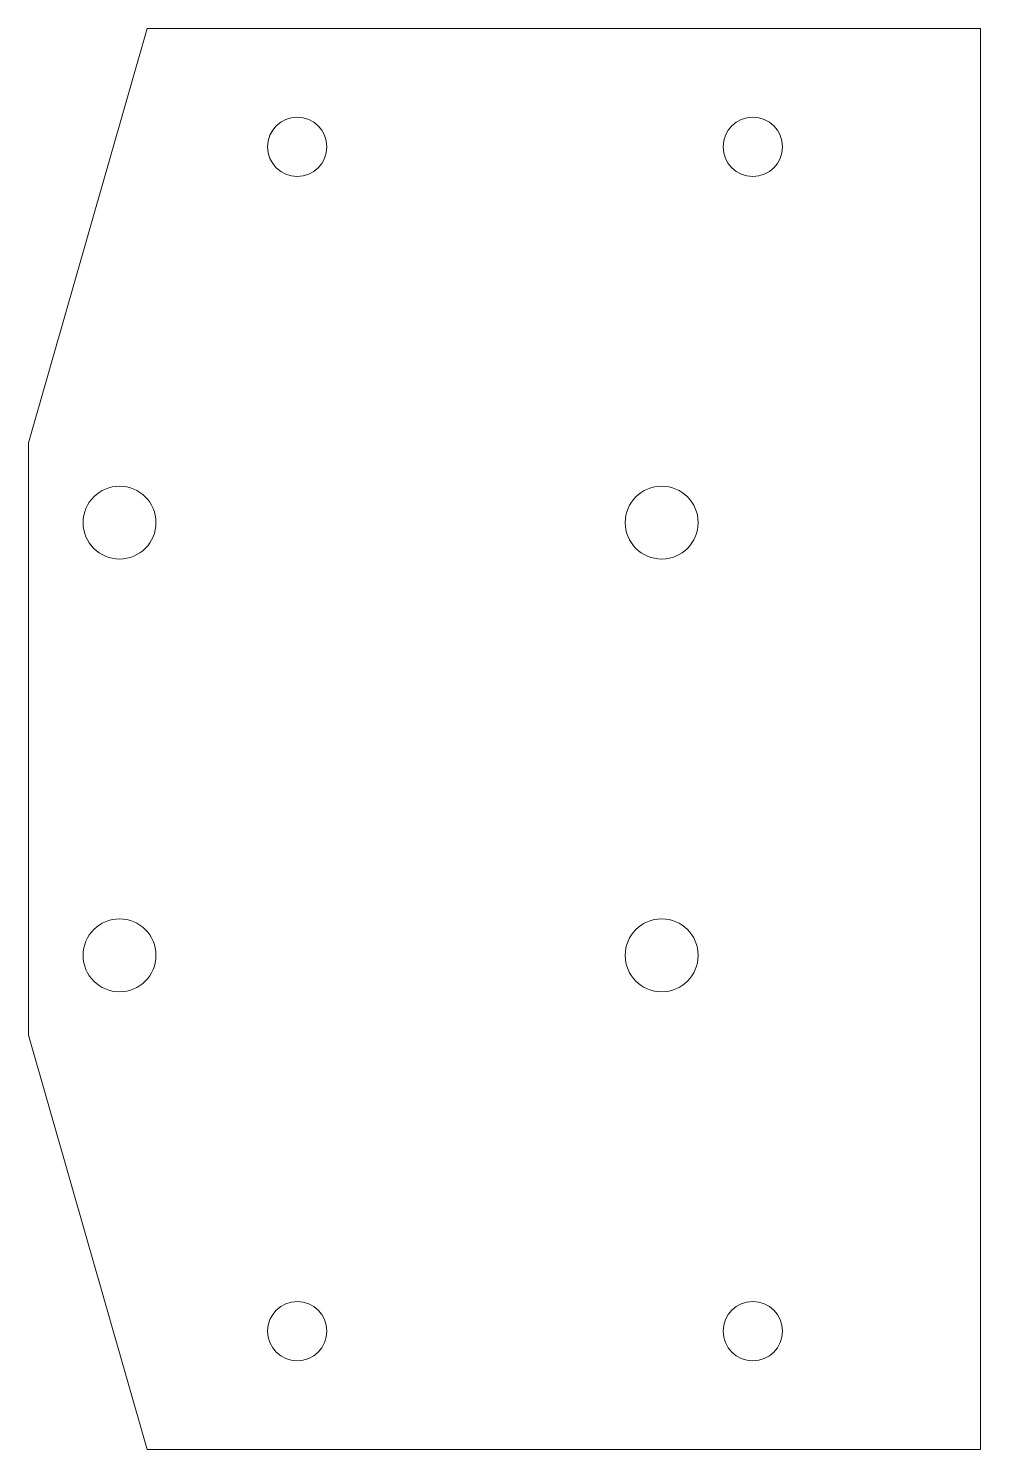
# Model space of a CAD drawing. Header units: inches. Extents: x -2 to 0.09, y -2.18 to 0.94.
import ezdxf

# ---------------------------------------------------------------- set-up
doc = ezdxf.new("R2010")
doc.units = ezdxf.units.IN
doc.header["$MEASUREMENT"] = 0

msp = doc.modelspace()

# ---------------------------------------------------------------- linework, layer by layer
at = {"color": 7, "linetype": 'Continuous', "lineweight": 15}
for p, q in [((-2.0043, 0.0298), (-1.7434, 0.9398)), ((0.0857, 0.9398), (-1.7434, 0.9398)), ((0.0857, -2.1802), (0.0857, 0.9398)), ((-2.0043, -1.2702), (-2.0043, 0.0298)), ((-1.7434, -2.1802), (-2.0043, -1.2702)), ((-1.7434, -2.1802), (0.0857, -2.1802))]:
    msp.add_line(p, q, dxfattribs=at)
for centre, radius in [((-1.4143, 0.6798), 0.065), ((-0.4143, 0.6798), 0.065), ((-1.8043, -0.1452), 0.08), ((-0.6143, -0.1452), 0.08), ((-1.8043, -1.0952), 0.08), ((-0.6143, -1.0952), 0.08), ((-1.4143, -1.9202), 0.065), ((-0.4143, -1.9202), 0.065)]:
    msp.add_circle(centre, radius, dxfattribs=at)

doc.saveas('drawing.dxf')
